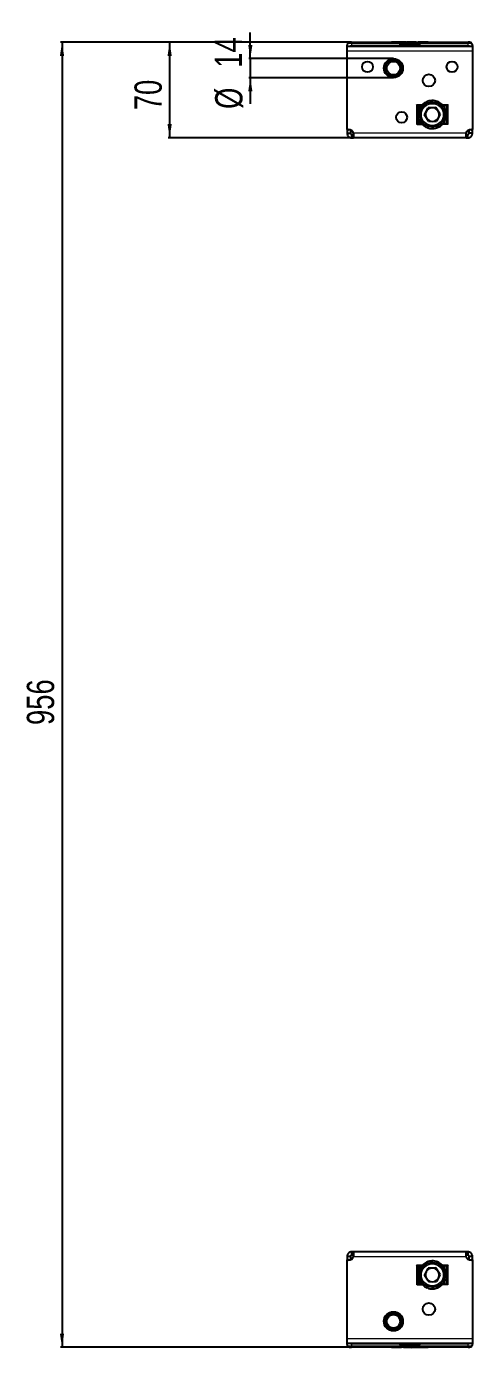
# Model space of a CAD drawing. Header units: millimetres. Extents: x -99 to 4861, y -1371 to 657.
# Drawn here: x -99 to 228, y -1371 to -403 of the extents above; entities that cross this region are included whole.
import ezdxf

# ---------------------------------------------------------------- set-up
doc = ezdxf.new("R2010")
doc.units = ezdxf.units.MM
doc.layers.add('FORMAT', color=7, linetype='Continuous')
doc.styles.add('SLDTEXTSTYLE0', font='TXT', dxfattribs={"width": 0.75})
doc.dimstyles.new('SLDDIMSTYLE0', dxfattribs={"dimtxt": 20, "dimasz": 10, "dimexe": 0, "dimexo": 0.0625, "dimgap": 5, "dimtad": 2, "dimdec": 1, "dimrnd": 1e-09, "dimzin": 12, "dimdsep": 46, "dimtxsty": 'SLDTEXTSTYLE0', "dimsah": 1, "dimcen": 0.09, "dimadec": 0, "dimazin": 3, "dimtfac": 1, "dimtofl": 0, "dimtmove": 0, "dimatfit": 3, "dimfxl": 0, "dimfrac": 2, "dimtolj": 1, "dimtzin": 12, "dimarcsym": 0})
doc.dimstyles.new('SLDDIMSTYLE1', dxfattribs={"dimtxt": 20, "dimasz": 10, "dimexe": 0, "dimexo": 0.0625, "dimgap": 5, "dimtad": 2, "dimdec": 1, "dimrnd": 1e-09, "dimzin": 12, "dimdsep": 46, "dimtxsty": 'SLDTEXTSTYLE0', "dimsah": 1, "dimcen": 0.09, "dimadec": 0, "dimazin": 3, "dimtfac": 1, "dimtmove": 0, "dimatfit": 0, "dimfxl": 0, "dimfrac": 2, "dimtolj": 1, "dimtzin": 12, "dimarcsym": 0})

# ---------------------------------------------------------------- blocks, each defined once
blk = doc.blocks.new('_D_6')
at = {"layer": 'FORMAT'}
for p, q in [((137.54, -414.72), (4.64, -414.72)), ((5.64, -414.72), (5.64, -484.72)), ((140.22, -484.72), (4.64, -484.72))]:
    blk.add_line(p, q, dxfattribs=at)
for points in [[(5.64, -414.72), (4.1, -424.72), (7.18, -424.72)], [(5.64, -484.72), (7.18, -474.72), (4.1, -474.72)]]:
    blk.add_solid(points, dxfattribs=at)
at = {"layer": 'FORMAT', "insert": (-20.14, -464.5), "char_height": 20, "attachment_point": 1, "rotation": 90, "style": 'SLDTEXTSTYLE0'}
blk.add_mtext('70', dxfattribs=at)
blk = doc.blocks.new('_D_7')
at = {"layer": 'FORMAT'}
for p, q in [((137.54, -414.72), (-74.24, -414.72)), ((-73.24, -414.72), (-73.24, -1370.72)), ((137.54, -1370.72), (-74.24, -1370.72))]:
    blk.add_line(p, q, dxfattribs=at)
for points in [[(-73.24, -414.72), (-74.78, -424.72), (-71.7, -424.72)], [(-73.24, -1370.72), (-71.7, -1360.72), (-74.78, -1360.72)]]:
    blk.add_solid(points, dxfattribs=at)
at = {"layer": 'FORMAT', "insert": (-99.02, -914.89), "char_height": 20, "attachment_point": 1, "rotation": 90, "style": 'SLDTEXTSTYLE0'}
blk.add_mtext('956', dxfattribs=at)
blk = doc.blocks.new('_D_8')
at = {"layer": 'FORMAT'}
for p, q in [((64.76, -426.72), (64.76, -407.49)), ((169.64, -426.72), (63.76, -426.72)), ((64.76, -426.72), (64.76, -440.72)), ((169.64, -440.72), (63.76, -440.72)), ((64.76, -440.72), (64.76, -459.95))]:
    blk.add_line(p, q, dxfattribs=at)
for points in [[(64.76, -426.72), (66.3, -416.72), (63.22, -416.72)], [(64.76, -440.72), (63.22, -450.72), (66.3, -450.72)]]:
    blk.add_solid(points, dxfattribs=at)
at = {"layer": 'FORMAT', "char_height": 20, "attachment_point": 1, "rotation": 90, "style": 'SLDTEXTSTYLE0'}
for s, insert in [('14', (38.67, -433.42)), ('%%c', (38.98, -463.58))]:
    blk.add_mtext(s, dxfattribs=dict(at, insert=insert))

msp = doc.modelspace()

# ---------------------------------------------------------------- linework, layer by layer
at = {"color": 7, "linetype": 'Continuous', "lineweight": 25}
for p, q in [((135.65, -417.52), (136.1, -415.83)), ((139, -414.72), (137.55, -414.72)), ((139, -414.72), (224.3, -414.72)), ((168.22, -414.52), (168.22, -414.72)), ((173.88, -414.52), (173.93, -414.52)), ((173.93, -414.52), (173.93, -414.72)), ((173.93, -414.52), (175.07, -414.52)), ((175.07, -414.52), (175.07, -414.72)), ((175.07, -414.52), (177.73, -414.52)), ((177.73, -414.52), (177.73, -414.72)), ((177.73, -414.52), (179.22, -414.52)), ((179.22, -414.52), (179.22, -414.72)), ((180.03, -414.5), (180.03, -414.72)), ((183.5, -414.52), (186.33, -414.52)), ((186.33, -414.52), (186.33, -414.72)), ((187.47, -414.52), (187.47, -414.72)), ((187.72, -414.52), (187.72, -414.72)), ((188.96, -414.52), (188.96, -414.72)), ((189.4, -414.52), (194.64, -414.52)), ((195.07, -414.52), (195.07, -414.72)), ((225.75, -414.72), (224.3, -414.72)), ((227.2, -415.83), (227.65, -417.52)), ((135.65, -417.72), (135.65, -417.52)), ((135.65, -421.22), (135.65, -417.72)), ((227.65, -417.72), (135.65, -417.72)), ((135.65, -477.82), (135.65, -421.22)), ((174.15, -417.52), (138.55, -417.52)), ((174.15, -417.02), (174.15, -417.52)), ((174.15, -417.72), (174.15, -417.52)), ((188.65, -416.52), (174.65, -416.52)), ((189.15, -417.52), (189.15, -417.02)), ((224.75, -417.52), (189.15, -417.52)), ((189.15, -417.72), (189.15, -417.52)), ((227.65, -417.52), (227.65, -417.72)), ((227.65, -417.72), (227.65, -421.22)), ((227.65, -421.22), (227.65, -477.82)), ((187.15, -460.72), (186.8, -460.37)), ((187.15, -460.72), (187.15, -474.72)), ((190.66, -460.72), (187.15, -460.72)), ((187.5, -461.07), (187.15, -460.72)), ((189.71, -464.6), (188.54, -464.16)), ((188.62, -463.93), (189.75, -464.48)), ((188.9, -463.31), (188.9, -461.42)), ((190.06, -461.42), (188.9, -461.42)), ((191.55, -461.6), (190.63, -460.76)), ((190.8, -460.57), (191.63, -461.51)), ((191.15, -460.97), (191.15, -461.24)), ((192.38, -468), (195.02, -462.87)), ((194.39, -459.54), (193.87, -458.41)), ((194.1, -458.31), (194.5, -459.49)), ((200.79, -462.59), (195.02, -462.87)), ((197.8, -458.73), (197.76, -457.48)), ((198.01, -457.47), (197.93, -458.72)), ((203.91, -467.44), (200.79, -462.59)), ((201.27, -459.28), (201.71, -458.11)), ((201.94, -458.2), (201.39, -459.33)), ((204.26, -461.12), (205.11, -460.2)), ((205.29, -460.37), (204.36, -461.21)), ((209.15, -460.72), (205.63, -460.72)), ((207.4, -461.42), (206.23, -461.42)), ((206.33, -463.96), (207.46, -463.44)), ((207.56, -463.67), (206.38, -464.08)), ((207.4, -463.31), (207.4, -461.42)), ((209.5, -460.37), (209.15, -460.72)), ((209.15, -460.72), (209.15, -474.72)), ((187.9, -467.86), (189.15, -467.94)), ((189.15, -468.06), (187.9, -468.11)), ((188.73, -471.77), (189.92, -471.37)), ((189.97, -471.48), (188.83, -472)), ((188.9, -474.02), (188.9, -472.14)), ((188.9, -474.02), (190.06, -474.02)), ((195.51, -472.86), (192.38, -468)), ((195.51, -472.86), (201.27, -472.58)), ((203.91, -467.44), (201.27, -472.58)), ((205.49, -474.87), (204.66, -473.93)), ((204.75, -473.84), (205.67, -474.69)), ((205.15, -474.47), (205.15, -474.21)), ((206.23, -474.02), (207.4, -474.02)), ((207.67, -471.51), (206.54, -470.96)), ((206.59, -470.85), (207.76, -471.28)), ((207.14, -467.38), (208.39, -467.33)), ((208.4, -467.58), (207.14, -467.5)), ((207.4, -474.02), (207.4, -472.14)), ((135.65, -478.72), (135.65, -477.82)), ((135.65, -478.72), (135.65, -481.22)), ((135.65, -481.22), (138.15, -481.22)), ((138.15, -478.94), (138.15, -481.22)), ((139.15, -484.72), (139.15, -482.22)), ((139.15, -482.22), (140.23, -482.22)), ((140.23, -484.72), (140.23, -482.22)), ((187.15, -474.72), (186.8, -475.07)), ((187.5, -474.37), (187.15, -474.72)), ((187.15, -474.72), (190.66, -474.72)), ((191, -475.07), (191.94, -474.24)), ((192.03, -474.32), (191.18, -475.24)), ((194.36, -477.24), (194.9, -476.12)), ((195.02, -476.16), (194.59, -477.33)), ((198.29, -477.97), (198.36, -476.72)), ((198.49, -476.72), (198.54, -477.96)), ((202.2, -477.14), (201.79, -475.95)), ((201.91, -475.9), (202.43, -477.04)), ((209.15, -474.72), (205.63, -474.72)), ((209.15, -474.72), (208.8, -474.37)), ((209.5, -475.07), (209.15, -474.72)), ((223.06, -484.72), (223.06, -482.22)), ((223.06, -482.22), (224.15, -482.22)), ((224.15, -484.72), (224.15, -482.22)), ((225.15, -481.22), (225.15, -478.94)), ((227.65, -481.22), (225.15, -481.22)), ((227.65, -477.82), (227.65, -478.72)), ((227.65, -481.22), (227.65, -478.72)), ((139.15, -484.72), (140.23, -484.72)), ((223.06, -484.72), (140.23, -484.72)), ((223.06, -484.72), (224.15, -484.72)), ((138.15, -1304.22), (135.65, -1304.22)), ((135.65, -1304.22), (135.65, -1306.72)), ((138.15, -1304.22), (138.15, -1306.5)), ((139.15, -1303.22), (139.15, -1300.72)), ((140.23, -1300.72), (139.15, -1300.72)), ((140.23, -1303.22), (139.15, -1303.22)), ((140.23, -1303.22), (140.23, -1300.72)), ((223.06, -1300.72), (140.23, -1300.72)), ((223.06, -1300.72), (223.06, -1303.22)), ((224.15, -1300.72), (223.06, -1300.72)), ((224.15, -1303.22), (223.06, -1303.22)), ((224.15, -1300.72), (224.15, -1303.22)), ((227.65, -1304.22), (225.15, -1304.22)), ((225.15, -1306.5), (225.15, -1304.22)), ((227.65, -1306.72), (227.65, -1304.22)), ((135.65, -1307.62), (135.65, -1306.72)), ((135.65, -1364.22), (135.65, -1307.62)), ((187.15, -1310.72), (186.8, -1310.37)), ((190.66, -1310.72), (187.15, -1310.72)), ((187.15, -1310.72), (187.15, -1324.72)), ((187.5, -1311.07), (187.15, -1310.72)), ((189.73, -1314.52), (188.57, -1314.08)), ((188.66, -1313.85), (189.78, -1314.41)), ((188.9, -1313.31), (188.9, -1311.42)), ((190.06, -1311.42), (188.9, -1311.42)), ((191.6, -1311.55), (190.69, -1310.69)), ((190.8, -1310.72), (190.72, -1310.72)), ((190.86, -1310.51), (191.69, -1311.46)), ((191.15, -1310.97), (191.15, -1311.12)), ((191.73, -1311.41), (191.15, -1311.08)), ((191.72, -1311.42), (191.47, -1311.42)), ((192.38, -1318.03), (195, -1312.88)), ((194.46, -1309.51), (193.95, -1308.37)), ((194.18, -1308.27), (194.57, -1309.46)), ((200.77, -1312.58), (195, -1312.88)), ((197.88, -1308.73), (197.85, -1307.48)), ((198.1, -1307.47), (198.01, -1308.72)), ((203.91, -1317.42), (200.77, -1312.58)), ((201.35, -1309.31), (201.79, -1308.14)), ((202.02, -1308.23), (201.46, -1309.35)), ((204.32, -1311.17), (205.18, -1310.26)), ((205.36, -1310.44), (204.41, -1311.26)), ((205.63, -1310.72), (209.15, -1310.72)), ((207.4, -1311.42), (206.23, -1311.42)), ((206.36, -1314.03), (207.5, -1313.52)), ((207.6, -1313.75), (206.41, -1314.15)), ((207.4, -1313.31), (207.4, -1311.42)), ((209.15, -1310.72), (208.8, -1311.07)), ((209.5, -1310.37), (209.15, -1310.72)), ((209.15, -1310.72), (209.15, -1324.72)), ((227.65, -1306.72), (227.65, -1307.62)), ((227.65, -1307.62), (227.65, -1364.22)), ((187.15, -1324.72), (186.8, -1325.07)), ((187.5, -1324.37), (187.15, -1324.72)), ((187.15, -1324.72), (190.66, -1324.72)), ((187.9, -1317.77), (189.15, -1317.86)), ((189.15, -1317.99), (187.9, -1318.02)), ((188.7, -1321.69), (189.89, -1321.29)), ((189.94, -1321.41), (188.8, -1321.92)), ((188.9, -1324.02), (188.9, -1322.14)), ((188.9, -1324.02), (190.06, -1324.02)), ((190.94, -1325.01), (191.88, -1324.18)), ((191.97, -1324.27), (191.12, -1325.18)), ((195.53, -1322.87), (192.38, -1318.03)), ((195.53, -1322.87), (201.29, -1322.56)), ((203.91, -1317.42), (201.29, -1322.56)), ((204.56, -1324.03), (205.15, -1324.37)), ((204.57, -1324.02), (204.83, -1324.02)), ((205.43, -1324.93), (204.61, -1323.99)), ((204.7, -1323.9), (205.61, -1324.75)), ((205.15, -1324.47), (205.15, -1324.32)), ((205.57, -1324.72), (205.5, -1324.72)), ((209.15, -1324.72), (205.63, -1324.72)), ((206.23, -1324.02), (207.4, -1324.02)), ((207.64, -1321.6), (206.51, -1321.04)), ((206.56, -1320.92), (207.73, -1321.36)), ((207.14, -1317.46), (208.39, -1317.42)), ((208.4, -1317.67), (207.15, -1317.58)), ((207.4, -1324.02), (207.4, -1322.14)), ((209.15, -1324.72), (208.8, -1324.37)), ((209.5, -1325.07), (209.15, -1324.72)), ((194.27, -1327.21), (194.83, -1326.09)), ((194.95, -1326.13), (194.51, -1327.3)), ((198.2, -1327.97), (198.29, -1326.72)), ((198.41, -1326.72), (198.45, -1327.97)), ((202.12, -1327.17), (201.72, -1325.98)), ((201.83, -1325.93), (202.35, -1327.07)), ((135.65, -1367.72), (135.65, -1364.22)), ((227.65, -1364.22), (227.65, -1367.72)), ((135.65, -1367.92), (135.65, -1367.72)), ((135.65, -1367.72), (227.65, -1367.72)), ((136.1, -1369.61), (135.65, -1367.92)), ((137.55, -1370.72), (139, -1370.72)), ((138.55, -1367.92), (174.15, -1367.92)), ((224.3, -1370.72), (139, -1370.72)), ((168.22, -1370.92), (168.22, -1370.72)), ((173.9, -1370.92), (168.65, -1370.92)), ((174.15, -1367.72), (174.15, -1367.92)), ((174.15, -1367.92), (174.15, -1368.42)), ((174.33, -1370.92), (174.33, -1370.72)), ((174.65, -1368.92), (188.65, -1368.92)), ((175.57, -1370.92), (175.57, -1370.72)), ((175.82, -1370.92), (175.82, -1370.72)), ((176.97, -1370.92), (176.97, -1370.72)), ((179.79, -1370.92), (176.97, -1370.92)), ((183.26, -1370.95), (183.26, -1370.72)), ((184.07, -1370.92), (184.07, -1370.72)), ((185.56, -1370.92), (184.07, -1370.92)), ((185.56, -1370.92), (185.56, -1370.72)), ((188.23, -1370.92), (185.56, -1370.92)), ((188.23, -1370.92), (188.23, -1370.72)), ((189.36, -1370.92), (188.23, -1370.92)), ((189.15, -1367.72), (189.15, -1367.92)), ((189.15, -1368.42), (189.15, -1367.92)), ((189.15, -1367.92), (224.75, -1367.92)), ((189.36, -1370.92), (189.36, -1370.72)), ((189.42, -1370.92), (189.36, -1370.92)), ((195.07, -1370.92), (195.07, -1370.72)), ((224.3, -1370.72), (225.75, -1370.72)), ((227.65, -1367.92), (227.2, -1369.61)), ((227.65, -1367.72), (227.65, -1367.92))]:
    msp.add_line(p, q, dxfattribs=at)
at = {"color": 8, "linetype": 'Continuous', "lineweight": 18}
for p, q in [((139, -415.83), (138.55, -417.52)), ((139, -414.72), (139, -415.83)), ((224.3, -415.83), (139, -415.83)), ((170.33, -414.52), (170.33, -414.72)), ((181.14, -414.52), (181.14, -414.72)), ((183.5, -414.52), (183.5, -414.72)), ((189.4, -414.52), (189.4, -414.72)), ((194.64, -414.52), (194.64, -414.72)), ((224.3, -415.83), (224.3, -414.72)), ((224.75, -417.52), (224.3, -415.83)), ((227.65, -421.22), (135.65, -421.22)), ((174.65, -417.02), (174.15, -417.02)), ((174.65, -417.02), (174.65, -416.52)), ((174.65, -417.02), (174.65, -417.72)), ((188.65, -417.02), (174.65, -417.02)), ((188.65, -417.02), (188.65, -416.52)), ((188.65, -417.02), (189.15, -417.02)), ((188.65, -417.72), (188.65, -417.02)), ((186.8, -475.07), (186.8, -460.37)), ((186.8, -460.37), (191, -460.37)), ((190.35, -461.07), (187.5, -461.07)), ((187.5, -461.07), (187.5, -474.37)), ((204.96, -460.37), (209.5, -460.37)), ((208.8, -474.37), (208.8, -460.72)), ((209.5, -460.37), (209.5, -475.07)), ((136.21, -478.72), (135.65, -478.72)), ((222.82, -481.22), (140.48, -481.22)), ((191.34, -475.07), (186.8, -475.07)), ((187.5, -474.37), (190.35, -474.37)), ((209.5, -475.07), (205.29, -475.07)), ((205.95, -474.37), (208.8, -474.37)), ((227.65, -478.72), (227.09, -478.72)), ((140.48, -1304.22), (222.82, -1304.22)), ((135.65, -1306.72), (136.21, -1306.72)), ((186.8, -1310.37), (191, -1310.37)), ((186.8, -1325.07), (186.8, -1310.37)), ((190.35, -1311.07), (187.5, -1311.07)), ((187.5, -1311.07), (187.5, -1324.37)), ((205.08, -1310.37), (209.5, -1310.37)), ((208.8, -1311.07), (205.95, -1311.07)), ((208.8, -1324.37), (208.8, -1311.07)), ((209.5, -1310.37), (209.5, -1325.07)), ((227.09, -1306.72), (227.65, -1306.72)), ((191.22, -1325.07), (186.8, -1325.07)), ((187.5, -1324.37), (190.35, -1324.37)), ((209.5, -1325.07), (205.29, -1325.07)), ((205.95, -1324.37), (208.8, -1324.37)), ((135.65, -1364.22), (227.65, -1364.22)), ((138.55, -1367.92), (139, -1369.61)), ((139, -1369.61), (224.3, -1369.61)), ((139, -1369.61), (139, -1370.72)), ((168.65, -1370.92), (168.65, -1370.72)), ((173.9, -1370.92), (173.9, -1370.72)), ((174.65, -1368.42), (174.15, -1368.42)), ((174.65, -1367.72), (174.65, -1368.42)), ((174.65, -1368.42), (174.65, -1368.92)), ((174.65, -1368.42), (188.65, -1368.42)), ((179.79, -1370.92), (179.79, -1370.72)), ((182.16, -1370.92), (182.16, -1370.72)), ((188.65, -1368.42), (188.65, -1367.72)), ((188.65, -1368.42), (189.15, -1368.42)), ((188.65, -1368.42), (188.65, -1368.92)), ((192.96, -1370.92), (192.96, -1370.72)), ((224.3, -1369.61), (224.75, -1367.92)), ((224.3, -1370.72), (224.3, -1369.61))]:
    msp.add_line(p, q, dxfattribs=at)
at = {"color": 7, "linetype": 'Continuous', "lineweight": 25}
for centre, radius in [((150.65, -432.72), 4), ((169.65, -433.72), 7), ((169.65, -433.72), 6.5), ((169.65, -433.72), 6), ((169.65, -433.72), 4.93), ((212.65, -432.72), 4), ((195.65, -442.72), 4.5), ((198.15, -467.72), 9), ((175.65, -469.72), 4), ((198.15, -1317.72), 9), ((169.65, -1351.72), 7), ((169.65, -1351.72), 6.5), ((195.65, -1342.72), 4.5), ((169.65, -1351.72), 6), ((169.65, -1351.72), 4.93)]:
    msp.add_circle(centre, radius, dxfattribs=at)
at = {"color": 8, "linetype": 'Continuous', "lineweight": 18}
for centre, radius in [((169.65, -433.72), 6.25), ((198.15, -467.72), 8), ((198.15, -1317.72), 8), ((169.65, -1351.72), 6.25)]:
    msp.add_circle(centre, radius, dxfattribs=at)
at = {"color": 7, "linetype": 'Continuous', "lineweight": 25}
for centre, radius, start, end in [((137.55, -416.22), 1.5, 90, 165), ((225.75, -416.22), 1.5, 15, 90), ((174.65, -417.02), 0.5, 90, 180), ((188.65, -417.02), 0.5, 0, 90), ((198.15, -467.72), 10.25, 159.68282, 180.78692), ((198.15, -467.72), 10.25, 137.18282, 158.28692), ((198.15, -467.72), 10.25, 114.68282, 135.78692), ((198.15, -467.72), 5, 92.78777, 152.78777), ((198.15, -467.72), 10.25, 92.18282, 113.28692), ((198.15, -467.72), 5, 32.78777, 92.78777), ((198.15, -467.72), 10.25, 69.68282, 90.78692), ((198.15, -467.72), 10.25, 47.18282, 68.28692), ((198.15, -467.72), 10.25, 24.68282, 45.78692), ((198.15, -467.72), 10.25, 2.18282, 23.28692), ((198.15, -467.72), 10.25, 182.18282, 203.28692), ((198.15, -467.72), 10.25, 204.68282, 225.78692), ((198.15, -467.72), 5, 152.78777, 212.78777), ((198.15, -467.72), 5, 212.78777, 272.78777), ((198.15, -467.72), 5, 272.78777, 332.78777), ((198.15, -467.72), 5, 332.78777, 32.78777), ((198.15, -467.72), 10.25, 317.18282, 338.28692), ((198.15, -467.72), 10.25, 339.68282, 0.78692), ((136.65, -477.82), 1, 180, 276.37937), ((137.15, -482.29), 3.5, 17.82529, 96.37937), ((198.15, -467.72), 10.25, 227.18282, 248.28692), ((198.15, -467.72), 10.25, 249.68282, 270.78692), ((198.15, -467.72), 10.25, 272.18282, 293.28692), ((198.15, -467.72), 10.25, 294.68282, 315.78692), ((226.15, -482.29), 3.5, 83.62063, 162.17471), ((226.65, -477.82), 1, 263.62063, 0), ((137.15, -1303.15), 3.5, 263.62063, 342.17471), ((226.15, -1303.15), 3.5, 197.82529, 276.37937), ((136.65, -1307.62), 1, 83.62063, 180), ((198.15, -1317.72), 10.25, 159.18676, 180.29086), ((198.15, -1317.72), 10.25, 136.68676, 157.79086), ((198.15, -1317.72), 10.25, 114.18676, 135.29086), ((198.15, -1317.72), 5, 153.0175, 213.0175), ((198.15, -1317.72), 5, 93.0175, 153.0175), ((198.15, -1317.72), 10.25, 91.68676, 112.79086), ((198.15, -1317.72), 5, 33.0175, 93.0175), ((198.15, -1317.72), 10.25, 69.18676, 90.29086), ((198.15, -1317.72), 10.25, 46.68676, 67.79086), ((198.15, -1317.72), 5, 333.0175, 33.0175), ((198.15, -1317.72), 10.25, 24.18676, 45.29086), ((198.15, -1317.72), 10.25, 1.68676, 22.79086), ((226.65, -1307.62), 1, 0, 96.37937), ((198.15, -1317.72), 10.25, 181.68676, 202.79086), ((198.15, -1317.72), 10.25, 204.18676, 225.29086), ((198.15, -1317.72), 10.25, 226.68676, 247.79086), ((198.15, -1317.72), 5, 213.0175, 273.0175), ((198.15, -1317.72), 5, 273.0175, 333.0175), ((198.15, -1317.72), 10.25, 294.18676, 315.29086), ((198.15, -1317.72), 10.25, 316.68676, 337.79086), ((198.15, -1317.72), 10.25, 339.18676, 0.29086), ((198.15, -1317.72), 10.25, 249.18676, 270.29086), ((198.15, -1317.72), 10.25, 271.68676, 292.79086), ((137.55, -1369.22), 1.5, 195, 270), ((174.65, -1368.42), 0.5, 180, 270), ((188.65, -1368.42), 0.5, 270, 0), ((225.75, -1369.22), 1.5, 270, 345)]:
    msp.add_arc(centre, radius, start, end, dxfattribs=at)
at = {"color": 8, "linetype": 'Continuous', "lineweight": 18}
for centre, major_axis, start_param, end_param in [((139.1, -416.22), (3, -0.38), 1.621093, 3.124852), ((224.19, -416.22), (3, 0.38), 0.016741, 1.520499), ((139.1, -1369.22), (3, 0.38), 3.158333, 4.662092), ((224.19, -1369.22), (3, -0.38), 4.762686, 6.266445)]:
    msp.add_ellipse(centre, major_axis=major_axis, ratio=0.123038, start_param=start_param, end_param=end_param, dxfattribs=at)
at = {"color": 7, "linetype": 'Continuous', "lineweight": 25}
for centre, major_axis, start_param, end_param in [((135.65, -429.11), (3.1, 11.57), 0.067037, 0.253072), ((227.65, -429.11), (-3.1, 11.57), 6.030113, 6.216148), ((135.65, -1356.33), (3.1, -11.57), 6.030113, 6.216148), ((227.65, -1356.33), (-3.1, -11.57), 0.067037, 0.253072)]:
    msp.add_ellipse(centre, major_axis=major_axis, ratio=0.250563, start_param=start_param, end_param=end_param, dxfattribs=at)
for points, knots in [([(168.22, -414.52), (168.59, -414.52), (169.28, -414.52), (170, -414.52), (170.33, -414.52)], [0, 0, 0, 0, 0.5368, 1, 1, 1, 1]), ([(170.33, -414.52), (170.83, -414.52), (171.77, -414.52), (172.96, -414.52), (173.68, -414.52), (173.87, -414.52), (173.88, -414.52)], [0, 0, 0, 0, 0.381983, 0.713352, 0.984017, 1, 1, 1, 1]), ([(180.05, -414.52), (180.05, -414.52), (180.02, -414.52), (180.17, -414.52), (180.54, -414.52), (180.93, -414.52), (181.14, -414.52)], [0, 0, 0, 0, 0.061615, 0.333035, 0.637399, 1, 1, 1, 1]), ([(181.14, -414.52), (181.3, -414.52), (181.66, -414.52), (182.46, -414.52), (183.09, -414.52), (183.5, -414.52)], [0, 0, 0, 0, 0.216742, 0.489643, 1, 1, 1, 1]), ([(187.72, -414.52), (187.78, -414.52), (187.89, -414.52), (188.19, -414.52), (188.47, -414.52), (188.68, -414.52), (188.74, -414.52)], [0, 0, 0, 0, 0.255277, 0.538303, 0.854078, 1, 1, 1, 1]), ([(187.9, -414.52), (188.02, -414.52), (188.26, -414.52), (188.56, -414.52), (188.74, -414.52), (188.74, -414.52)], [0, 0, 0, 0, 0.466249, 0.997338, 1, 1, 1, 1]), ([(188.96, -414.52), (188.97, -414.52), (188.99, -414.52), (189.1, -414.52), (189.24, -414.52), (189.34, -414.52), (189.4, -414.52)], [0, 0, 0, 0, 0.285248, 0.560563, 0.777151, 1, 1, 1, 1]), ([(194.64, -414.52), (194.71, -414.52), (194.83, -414.52), (194.97, -414.52), (195.06, -414.52), (195.07, -414.52), (195.07, -414.52)], [0, 0, 0, 0, 0.281303, 0.555629, 0.773878, 1, 1, 1, 1]), ([(188.54, -464.16), (188.55, -464.12), (188.57, -464.07), (188.6, -463.99), (188.62, -463.95), (188.62, -463.93)], [0, 0, 0, 0, 0.499981, 0.749988, 1, 1, 1, 1]), ([(190.63, -460.76), (190.66, -460.72), (190.7, -460.68), (190.76, -460.62), (190.79, -460.59), (190.8, -460.57)], [0, 0, 0, 0, 0.499981, 0.749988, 1, 1, 1, 1]), ([(193.87, -458.41), (193.9, -458.39), (193.96, -458.36), (194.04, -458.33), (194.08, -458.31), (194.1, -458.31)], [0, 0, 0, 0, 0.499981, 0.749988, 1, 1, 1, 1]), ([(197.76, -457.48), (197.8, -457.48), (197.86, -457.48), (197.94, -457.47), (197.99, -457.47), (198.01, -457.47)], [0, 0, 0, 0, 0.499981, 0.749988, 1, 1, 1, 1]), ([(201.71, -458.11), (201.75, -458.12), (201.8, -458.15), (201.88, -458.18), (201.92, -458.19), (201.94, -458.2)], [0, 0, 0, 0, 0.499981, 0.749988, 1, 1, 1, 1]), ([(205.11, -460.2), (205.14, -460.23), (205.19, -460.27), (205.25, -460.33), (205.28, -460.36), (205.29, -460.37)], [0, 0, 0, 0, 0.499981, 0.749988, 1, 1, 1, 1]), ([(207.46, -463.44), (207.48, -463.48), (207.5, -463.54), (207.54, -463.61), (207.55, -463.65), (207.56, -463.67)], [0, 0, 0, 0, 0.499981, 0.749988, 1, 1, 1, 1]), ([(187.9, -468.11), (187.9, -468.07), (187.9, -468.01), (187.9, -467.92), (187.9, -467.88), (187.9, -467.86)], [0, 0, 0, 0, 0.499981, 0.749988, 1, 1, 1, 1]), ([(188.83, -472), (188.82, -471.96), (188.79, -471.91), (188.76, -471.83), (188.74, -471.79), (188.73, -471.77)], [0, 0, 0, 0, 0.499981, 0.749988, 1, 1, 1, 1]), ([(207.76, -471.28), (207.75, -471.32), (207.72, -471.38), (207.69, -471.46), (207.68, -471.49), (207.67, -471.51)], [0, 0, 0, 0, 0.499981, 0.749988, 1, 1, 1, 1]), ([(208.39, -467.33), (208.39, -467.37), (208.39, -467.44), (208.4, -467.52), (208.4, -467.56), (208.4, -467.58)], [0, 0, 0, 0, 0.499981, 0.749988, 1, 1, 1, 1]), ([(135.65, -481.22), (135.67, -481.54), (135.72, -482.13), (136.12, -483.07), (136.83, -483.94), (137.93, -484.6), (138.73, -484.68), (139.15, -484.72)], [0, 0, 0, 0, 0.17084, 0.319217, 0.548103, 0.767822, 1, 1, 1, 1]), ([(138.15, -481.22), (138.15, -481.31), (138.17, -481.48), (138.26, -481.7), (138.38, -481.87), (138.51, -482), (138.65, -482.09), (138.87, -482.2), (139.03, -482.21), (139.15, -482.22)], [0, 0, 0, 0, 0.154359, 0.287283, 0.400435, 0.496544, 0.604314, 0.723151, 1, 1, 1, 1]), ([(140.23, -484.72), (140.29, -484.7), (140.39, -484.67), (140.53, -484.39), (140.64, -483.93), (140.65, -483.3), (140.63, -482.68), (140.58, -481.98), (140.51, -481.48), (140.48, -481.22)], [0, 0, 0, 0, 0.1440667, 0.2712756, 0.4749075, 0.5979974, 0.7263376, 0.8602454, 1, 1, 1, 1]), ([(191.18, -475.24), (191.15, -475.21), (191.1, -475.17), (191.04, -475.11), (191.01, -475.08), (191, -475.07)], [0, 0, 0, 0, 0.499981, 0.749988, 1, 1, 1, 1]), ([(194.59, -477.33), (194.55, -477.32), (194.49, -477.3), (194.41, -477.27), (194.37, -477.25), (194.36, -477.24)], [0, 0, 0, 0, 0.499981, 0.749988, 1, 1, 1, 1]), ([(198.54, -477.96), (198.5, -477.97), (198.43, -477.97), (198.35, -477.97), (198.31, -477.97), (198.29, -477.97)], [0, 0, 0, 0, 0.499981, 0.749988, 1, 1, 1, 1]), ([(202.43, -477.04), (202.39, -477.05), (202.33, -477.08), (202.26, -477.11), (202.22, -477.13), (202.2, -477.14)], [0, 0, 0, 0, 0.499981, 0.749988, 1, 1, 1, 1]), ([(205.67, -474.69), (205.64, -474.72), (205.6, -474.76), (205.54, -474.82), (205.51, -474.85), (205.49, -474.87)], [0, 0, 0, 0, 0.499981, 0.749988, 1, 1, 1, 1]), ([(222.82, -481.22), (222.79, -481.52), (222.73, -482.07), (222.66, -482.97), (222.64, -483.85), (222.77, -484.58), (222.96, -484.67), (223.06, -484.72)], [0, 0, 0, 0, 0.16069, 0.301312, 0.521951, 0.753573, 1, 1, 1, 1]), ([(224.15, -482.22), (224.27, -482.21), (224.49, -482.19), (224.76, -482.03), (224.93, -481.85), (225.05, -481.67), (225.13, -481.45), (225.14, -481.3), (225.15, -481.22)], [0, 0, 0, 0, 0.296302, 0.497469, 0.615497, 0.73607, 0.863114, 1, 1, 1, 1]), ([(224.15, -484.72), (224.6, -484.67), (225.41, -484.58), (226.32, -484.01), (226.91, -483.41), (227.31, -482.78), (227.59, -482.04), (227.63, -481.5), (227.65, -481.22)], [0, 0, 0, 0, 0.254149, 0.448213, 0.574908, 0.708872, 0.850468, 1, 1, 1, 1]), ([(139.15, -1300.72), (138.69, -1300.77), (137.89, -1300.86), (136.98, -1301.43), (136.38, -1302.03), (135.98, -1302.66), (135.7, -1303.41), (135.67, -1303.95), (135.65, -1304.22)], [0, 0, 0, 0, 0.2541487, 0.4482127, 0.5749082, 0.7088724, 0.8504677, 1, 1, 1, 1]), ([(139.15, -1303.22), (139.02, -1303.23), (138.81, -1303.26), (138.54, -1303.41), (138.36, -1303.59), (138.24, -1303.78), (138.16, -1303.99), (138.15, -1304.14), (138.15, -1304.22)], [0, 0, 0, 0, 0.296302, 0.497469, 0.6154973, 0.73607, 0.8631142, 1, 1, 1, 1]), ([(140.48, -1304.22), (140.51, -1303.93), (140.57, -1303.37), (140.63, -1302.47), (140.66, -1301.59), (140.52, -1300.87), (140.33, -1300.77), (140.23, -1300.72)], [0, 0, 0, 0, 0.16069, 0.301312, 0.521951, 0.753573, 1, 1, 1, 1]), ([(223.06, -1300.72), (223.01, -1300.74), (222.91, -1300.77), (222.76, -1301.05), (222.66, -1301.52), (222.64, -1302.14), (222.66, -1302.76), (222.72, -1303.46), (222.78, -1303.97), (222.82, -1304.22)], [0, 0, 0, 0, 0.1440667, 0.2712756, 0.4749075, 0.5979974, 0.7263376, 0.8602454, 1, 1, 1, 1]), ([(227.65, -1304.22), (227.62, -1303.91), (227.58, -1303.32), (227.18, -1302.37), (226.46, -1301.5), (225.37, -1300.85), (224.56, -1300.76), (224.15, -1300.72)], [0, 0, 0, 0, 0.1708405, 0.3192172, 0.5481031, 0.7678223, 1, 1, 1, 1]), ([(225.15, -1304.22), (225.14, -1304.13), (225.13, -1303.96), (225.03, -1303.74), (224.92, -1303.58), (224.79, -1303.45), (224.65, -1303.35), (224.42, -1303.24), (224.26, -1303.23), (224.15, -1303.22)], [0, 0, 0, 0, 0.154359, 0.287283, 0.400435, 0.496544, 0.604314, 0.723151, 1, 1, 1, 1]), ([(188.57, -1314.08), (188.58, -1314.04), (188.6, -1313.98), (188.63, -1313.91), (188.65, -1313.87), (188.66, -1313.85)], [0, 0, 0, 0, 0.499981, 0.749988, 1, 1, 1, 1]), ([(190.69, -1310.69), (190.72, -1310.66), (190.76, -1310.61), (190.82, -1310.56), (190.85, -1310.53), (190.86, -1310.51)], [0, 0, 0, 0, 0.499981, 0.749988, 1, 1, 1, 1]), ([(193.95, -1308.37), (193.99, -1308.35), (194.04, -1308.33), (194.12, -1308.3), (194.16, -1308.28), (194.18, -1308.27)], [0, 0, 0, 0, 0.4999808, 0.7499881, 1, 1, 1, 1]), ([(197.85, -1307.48), (197.89, -1307.47), (197.95, -1307.47), (198.03, -1307.47), (198.07, -1307.47), (198.1, -1307.47)], [0, 0, 0, 0, 0.4999808, 0.7499881, 1, 1, 1, 1]), ([(201.79, -1308.14), (201.83, -1308.16), (201.89, -1308.18), (201.96, -1308.21), (202, -1308.22), (202.02, -1308.23)], [0, 0, 0, 0, 0.499981, 0.749988, 1, 1, 1, 1]), ([(205.18, -1310.26), (205.21, -1310.29), (205.25, -1310.34), (205.31, -1310.39), (205.34, -1310.42), (205.36, -1310.44)], [0, 0, 0, 0, 0.499981, 0.749988, 1, 1, 1, 1]), ([(207.5, -1313.52), (207.51, -1313.56), (207.54, -1313.62), (207.57, -1313.69), (207.59, -1313.73), (207.6, -1313.75)], [0, 0, 0, 0, 0.499981, 0.749988, 1, 1, 1, 1]), ([(187.9, -1318.02), (187.9, -1317.98), (187.9, -1317.92), (187.9, -1317.84), (187.9, -1317.79), (187.9, -1317.77)], [0, 0, 0, 0, 0.499981, 0.749988, 1, 1, 1, 1]), ([(188.8, -1321.92), (188.78, -1321.88), (188.75, -1321.83), (188.72, -1321.75), (188.71, -1321.71), (188.7, -1321.69)], [0, 0, 0, 0, 0.499981, 0.749988, 1, 1, 1, 1]), ([(191.12, -1325.18), (191.09, -1325.15), (191.04, -1325.11), (190.98, -1325.05), (190.95, -1325.02), (190.94, -1325.01)], [0, 0, 0, 0, 0.499981, 0.749988, 1, 1, 1, 1]), ([(205.61, -1324.75), (205.58, -1324.78), (205.53, -1324.83), (205.48, -1324.89), (205.45, -1324.92), (205.43, -1324.93)], [0, 0, 0, 0, 0.499981, 0.749988, 1, 1, 1, 1]), ([(207.73, -1321.36), (207.71, -1321.4), (207.69, -1321.46), (207.66, -1321.54), (207.64, -1321.58), (207.64, -1321.6)], [0, 0, 0, 0, 0.499981, 0.749988, 1, 1, 1, 1]), ([(208.39, -1317.42), (208.39, -1317.46), (208.4, -1317.52), (208.4, -1317.61), (208.4, -1317.65), (208.4, -1317.67)], [0, 0, 0, 0, 0.499981, 0.749988, 1, 1, 1, 1]), ([(194.51, -1327.3), (194.47, -1327.29), (194.41, -1327.27), (194.33, -1327.23), (194.29, -1327.22), (194.27, -1327.21)], [0, 0, 0, 0, 0.4999808, 0.7499881, 1, 1, 1, 1]), ([(198.45, -1327.97), (198.41, -1327.97), (198.35, -1327.97), (198.26, -1327.97), (198.22, -1327.97), (198.2, -1327.97)], [0, 0, 0, 0, 0.499981, 0.749988, 1, 1, 1, 1]), ([(202.35, -1327.07), (202.31, -1327.09), (202.25, -1327.11), (202.18, -1327.15), (202.14, -1327.16), (202.12, -1327.17)], [0, 0, 0, 0, 0.4999808, 0.7499881, 1, 1, 1, 1]), ([(168.65, -1370.92), (168.59, -1370.92), (168.46, -1370.92), (168.32, -1370.92), (168.24, -1370.92), (168.23, -1370.92), (168.22, -1370.92)], [0, 0, 0, 0, 0.281303, 0.555629, 0.773878, 1, 1, 1, 1]), ([(174.33, -1370.92), (174.32, -1370.92), (174.31, -1370.92), (174.19, -1370.92), (174.05, -1370.92), (173.95, -1370.92), (173.9, -1370.92)], [0, 0, 0, 0, 0.285248, 0.560563, 0.777151, 1, 1, 1, 1]), ([(175.57, -1370.92), (175.52, -1370.92), (175.41, -1370.92), (175.11, -1370.92), (174.82, -1370.92), (174.62, -1370.92), (174.55, -1370.92)], [0, 0, 0, 0, 0.255277, 0.538303, 0.854078, 1, 1, 1, 1]), ([(175.39, -1370.92), (175.28, -1370.92), (175.04, -1370.92), (174.73, -1370.92), (174.56, -1370.92), (174.55, -1370.92)], [0, 0, 0, 0, 0.466249, 0.997338, 1, 1, 1, 1]), ([(182.16, -1370.92), (182, -1370.92), (181.64, -1370.92), (180.84, -1370.92), (180.21, -1370.92), (179.79, -1370.92)], [0, 0, 0, 0, 0.216742, 0.489643, 1, 1, 1, 1]), ([(183.24, -1370.92), (183.25, -1370.92), (183.28, -1370.92), (183.12, -1370.92), (182.75, -1370.92), (182.37, -1370.92), (182.16, -1370.92)], [0, 0, 0, 0, 0.061615, 0.333035, 0.637399, 1, 1, 1, 1]), ([(192.96, -1370.92), (192.46, -1370.92), (191.53, -1370.92), (190.34, -1370.92), (189.61, -1370.92), (189.43, -1370.92), (189.42, -1370.92)], [0, 0, 0, 0, 0.381983, 0.713352, 0.984017, 1, 1, 1, 1]), ([(195.07, -1370.92), (194.71, -1370.92), (194.02, -1370.92), (193.3, -1370.92), (192.96, -1370.92)], [0, 0, 0, 0, 0.5368, 1, 1, 1, 1])]:
    msp.add_open_spline(points, degree=3, knots=knots, dxfattribs=at)
at = {"color": 8, "linetype": 'Continuous', "lineweight": 18}
for points, knots in [([(191.15, -460.97), (191.15, -460.97), (191.14, -460.97), (191.12, -460.98), (191.09, -461), (191.04, -461.02), (190.98, -461.04), (190.9, -461.06), (190.84, -461.07), (190.8, -461.07)], [0, 0, 0, 0, 0.114765, 0.239215, 0.374136, 0.520145, 0.663765, 0.791408, 1, 1, 1, 1]), ([(205.5, -474.37), (205.46, -474.37), (205.4, -474.38), (205.32, -474.4), (205.26, -474.42), (205.21, -474.44), (205.17, -474.46), (205.15, -474.47), (205.15, -474.47), (205.15, -474.47)], [0, 0, 0, 0, 0.208592, 0.336235, 0.479855, 0.625864, 0.760785, 0.885235, 1, 1, 1, 1]), ([(191.15, -1310.97), (191.15, -1310.97), (191.14, -1310.97), (191.12, -1310.98), (191.09, -1311), (191.06, -1311.01), (191.04, -1311.02)], [0, 0, 0, 0, 0.223996, 0.466894, 0.730231, 1, 1, 1, 1])]:
    msp.add_open_spline(points, degree=3, knots=knots, dxfattribs=at)

# ---------------------------------------------------------------- dimensions: what is measured, and where the dimension line sits
at = {"layer": 'FORMAT'}
dim = msp.add_linear_dim(base=(64.76, -440.72), p1=(169.65, -426.72), p2=(169.65, -440.72), angle=90, text='%%c<>', dimstyle='SLDDIMSTYLE1', dxfattribs=at)
dim.commit()
dim.dimension.update_dxf_attribs({"geometry": '_D_8', "text_midpoint": (64.76, -433.72), "dimtype": 160})
for base, p2, picture, middle in [((-73.24, -1370.72), (137.55, -1370.72), '_D_7', (-73.24, -892.72)), ((5.64, -484.72), (140.23, -484.72), '_D_6', (5.64, -449.72))]:
    dim = msp.add_linear_dim(base=base, p1=(137.55, -414.72), p2=p2, angle=90, dimstyle='SLDDIMSTYLE0', dxfattribs=at)
    dim.commit()
    dim.dimension.update_dxf_attribs({"geometry": picture, "text_midpoint": middle, "dimtype": 160})

doc.saveas('drawing.dxf')
